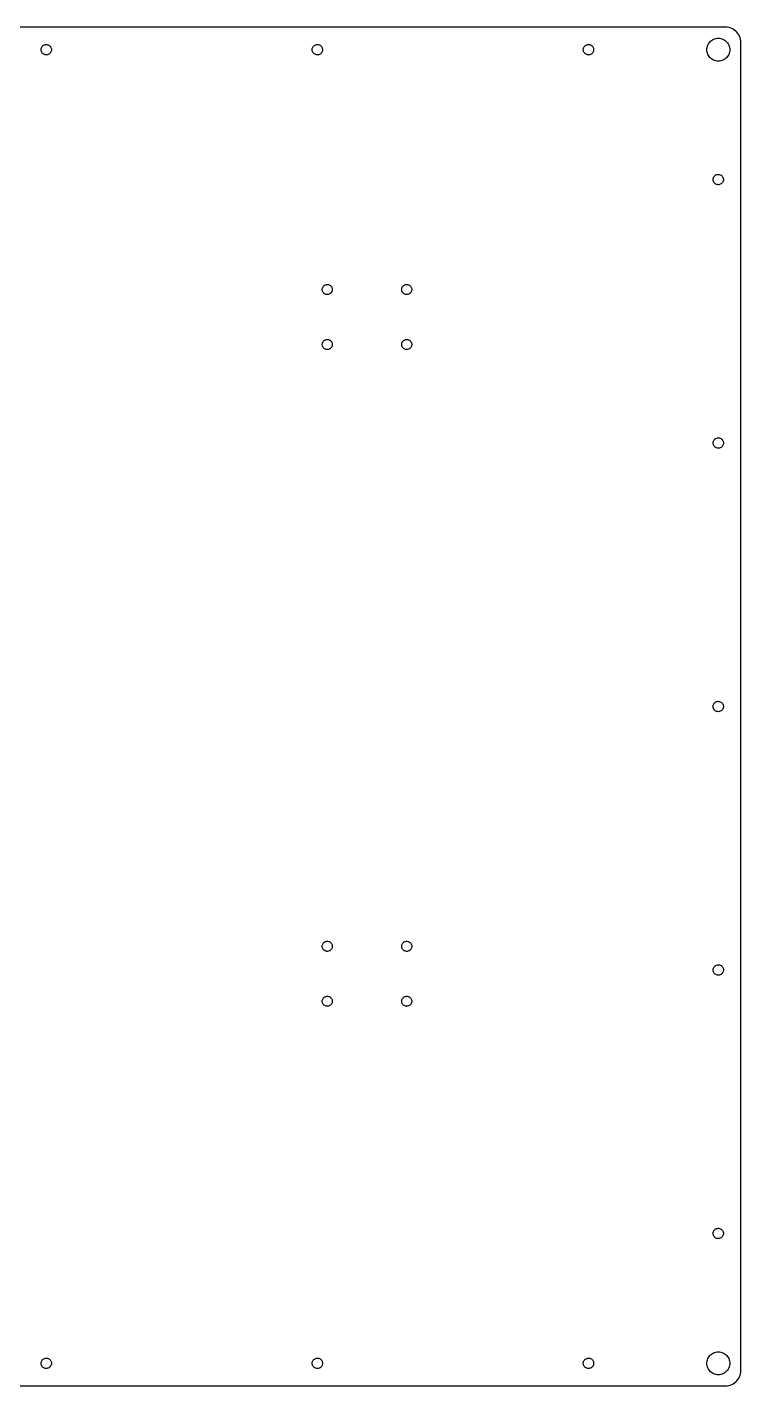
# Model space of a CAD drawing. Header units: metres. Extents: x -227 to 227, y -222 to 222.
# Drawn here: x -6.2 to 227.4, y -222.4 to 222.4 of the extents above; entities that cross this region are included whole.
import ezdxf

# ---------------------------------------------------------------- set-up
doc = ezdxf.new("R2010")
doc.units = ezdxf.units.M

msp = doc.modelspace()

# ---------------------------------------------------------------- linework, layer by layer
for p, q in [((222.375, 222.375), (-222.375, 222.375)), ((222.898, 222.348), (222.375, 222.375)), ((217.491, 217.787), (217.796, 218.034)), ((217.796, 218.034), (218.125, 218.248)), ((218.125, 218.248), (218.475, 218.426)), ((218.475, 218.426), (218.841, 218.566)), ((218.841, 218.566), (219.22, 218.668)), ((219.22, 218.668), (219.608, 218.729)), ((219.608, 218.729), (220, 218.75)), ((220, 218.75), (220.392, 218.729)), ((220.392, 218.729), (220.78, 218.668)), ((220.78, 218.668), (221.159, 218.566)), ((221.159, 218.566), (221.525, 218.426)), ((221.525, 218.426), (221.875, 218.248)), ((221.875, 218.248), (222.204, 218.034)), ((222.204, 218.034), (222.509, 217.787)), ((223.415, 222.266), (222.898, 222.348)), ((223.92, 222.13), (223.415, 222.266)), ((224.409, 221.943), (223.92, 222.13)), ((224.875, 221.705), (224.409, 221.943)), ((225.314, 221.42), (224.875, 221.705)), ((225.721, 221.091), (225.314, 221.42)), ((226.091, 220.721), (225.721, 221.091)), ((226.42, 220.314), (226.091, 220.721)), ((226.705, 219.875), (226.42, 220.314)), ((226.943, 219.409), (226.705, 219.875)), ((227.13, 218.92), (226.943, 219.409)), ((227.266, 218.415), (227.13, 218.92)), ((227.348, 217.898), (227.266, 218.415)), ((-1.69545, 215.124), (-1.65932, 215.37)), ((-1.69545, 214.876), (-1.69545, 215.124)), ((-1.65932, 214.63), (-1.69545, 214.876)), ((-1.65932, 215.37), (-1.58781, 215.607)), ((-1.58781, 214.393), (-1.65932, 214.63)), ((-1.58781, 215.607), (-1.48248, 215.832)), ((-1.48248, 214.168), (-1.58781, 214.393)), ((-1.48248, 215.832), (-1.34554, 216.039)), ((-1.34554, 213.961), (-1.48248, 214.168)), ((-1.34554, 216.039), (-1.17992, 216.224)), ((-1.17992, 213.776), (-1.34554, 213.961)), ((-1.17992, 216.224), (-0.98915, 216.383)), ((-0.98915, 213.617), (-1.17992, 213.776)), ((-0.98915, 216.383), (-0.7773, 216.512)), ((-0.7773, 213.488), (-0.98915, 213.617)), ((-0.7773, 216.512), (-0.54889, 216.609)), ((-0.54889, 213.391), (-0.7773, 213.488)), ((-0.54889, 216.609), (-0.30878, 216.672)), ((-0.30878, 216.672), (-0.06207, 216.699)), ((-0.06207, 216.699), (0.18593, 216.69)), ((0.18593, 216.69), (0.42998, 216.645)), ((0.42998, 216.645), (0.66487, 216.565)), ((0.66487, 216.565), (0.88559, 216.451)), ((0.88559, 213.549), (0.66487, 213.435)), ((0.88559, 216.451), (1.08743, 216.307)), ((1.08743, 213.693), (0.88559, 213.549)), ((1.08743, 216.307), (1.2661, 216.134)), ((1.2661, 213.866), (1.08743, 213.693)), ((1.2661, 216.134), (1.41779, 215.938)), ((1.41779, 214.062), (1.2661, 213.866)), ((1.41779, 215.938), (1.53926, 215.722)), ((1.53926, 214.278), (1.41779, 214.062)), ((1.53926, 215.722), (1.62791, 215.49)), ((1.62791, 214.51), (1.53926, 214.278)), ((1.62791, 215.49), (1.68187, 215.248)), ((1.68187, 214.752), (1.62791, 214.51)), ((1.68187, 215.248), (1.7, 215)), ((1.7, 215), (1.68187, 214.752)), ((87.0545, 215.124), (87.0907, 215.37)), ((87.0545, 214.876), (87.0545, 215.124)), ((87.0907, 214.63), (87.0545, 214.876)), ((87.0907, 215.37), (87.1622, 215.607)), ((87.1622, 214.393), (87.0907, 214.63)), ((87.1622, 215.607), (87.2675, 215.832)), ((87.2675, 214.168), (87.1622, 214.393)), ((87.2675, 215.832), (87.4044, 216.039)), ((87.4044, 213.961), (87.2675, 214.168)), ((87.4044, 216.039), (87.5701, 216.224)), ((87.5701, 213.776), (87.4044, 213.961)), ((87.5701, 216.224), (87.7608, 216.383)), ((87.7608, 213.617), (87.5701, 213.776)), ((87.7608, 216.383), (87.9727, 216.512)), ((87.9727, 213.488), (87.7608, 213.617)), ((87.9727, 216.512), (88.2011, 216.609)), ((88.2011, 213.391), (87.9727, 213.488)), ((88.2011, 216.609), (88.4412, 216.672)), ((88.4412, 216.672), (88.6879, 216.699)), ((88.6879, 216.699), (88.9359, 216.69)), ((88.9359, 216.69), (89.18, 216.645)), ((89.18, 216.645), (89.4149, 216.565)), ((89.4149, 216.565), (89.6356, 216.451)), ((89.6356, 213.549), (89.4149, 213.435)), ((89.6356, 216.451), (89.8374, 216.307)), ((89.8374, 213.693), (89.6356, 213.549)), ((89.8374, 216.307), (90.0161, 216.134)), ((90.0161, 213.866), (89.8374, 213.693)), ((90.0161, 216.134), (90.1678, 215.938)), ((90.1678, 214.062), (90.0161, 213.866)), ((90.1678, 215.938), (90.2893, 215.722)), ((90.2893, 214.278), (90.1678, 214.062)), ((90.2893, 215.722), (90.3779, 215.49)), ((90.3779, 214.51), (90.2893, 214.278)), ((90.3779, 215.49), (90.4319, 215.248)), ((90.4319, 214.752), (90.3779, 214.51)), ((90.4319, 215.248), (90.45, 215)), ((90.45, 215), (90.4319, 214.752)), ((175.805, 215.124), (175.841, 215.37)), ((175.805, 214.876), (175.805, 215.124)), ((175.841, 214.63), (175.805, 214.876)), ((175.841, 215.37), (175.912, 215.607)), ((175.912, 214.393), (175.841, 214.63)), ((175.912, 215.607), (176.018, 215.832)), ((176.018, 214.168), (175.912, 214.393)), ((176.018, 215.832), (176.154, 216.039)), ((176.154, 213.961), (176.018, 214.168)), ((176.154, 216.039), (176.32, 216.224)), ((176.32, 213.776), (176.154, 213.961)), ((176.32, 216.224), (176.511, 216.383)), ((176.511, 213.617), (176.32, 213.776)), ((176.511, 216.383), (176.723, 216.512)), ((176.723, 213.488), (176.511, 213.617)), ((176.723, 216.512), (176.951, 216.609)), ((176.951, 213.391), (176.723, 213.488)), ((176.951, 216.609), (177.191, 216.672)), ((177.191, 216.672), (177.438, 216.699)), ((177.438, 216.699), (177.686, 216.69)), ((177.686, 216.69), (177.93, 216.645)), ((177.93, 216.645), (178.165, 216.565)), ((178.165, 216.565), (178.386, 216.451)), ((178.386, 213.549), (178.165, 213.435)), ((178.386, 216.451), (178.587, 216.307)), ((178.587, 213.693), (178.386, 213.549)), ((178.587, 216.307), (178.766, 216.134)), ((178.766, 213.866), (178.587, 213.693)), ((178.766, 216.134), (178.918, 215.938)), ((178.918, 214.062), (178.766, 213.866)), ((178.918, 215.938), (179.039, 215.722)), ((179.039, 214.278), (178.918, 214.062)), ((179.039, 215.722), (179.128, 215.49)), ((179.128, 214.51), (179.039, 214.278)), ((179.128, 215.49), (179.182, 215.248)), ((179.182, 214.752), (179.128, 214.51)), ((179.182, 215.248), (179.2, 215)), ((179.2, 215), (179.182, 214.752)), ((216.25, 215), (216.271, 215.392)), ((216.271, 214.608), (216.25, 215)), ((216.271, 215.392), (216.332, 215.78)), ((216.332, 214.22), (216.271, 214.608)), ((216.332, 215.78), (216.434, 216.159)), ((216.434, 213.841), (216.332, 214.22)), ((216.434, 216.159), (216.574, 216.525)), ((216.574, 213.475), (216.434, 213.841)), ((216.574, 216.525), (216.752, 216.875)), ((216.752, 216.875), (216.966, 217.204)), ((216.966, 217.204), (217.213, 217.509)), ((217.213, 217.509), (217.491, 217.787)), ((222.509, 217.787), (222.787, 217.509)), ((222.787, 217.509), (223.034, 217.204)), ((223.034, 217.204), (223.248, 216.875)), ((223.248, 216.875), (223.426, 216.525)), ((223.426, 216.525), (223.566, 216.159)), ((223.566, 213.841), (223.426, 213.475)), ((223.566, 216.159), (223.668, 215.78)), ((223.668, 214.22), (223.566, 213.841)), ((223.668, 215.78), (223.729, 215.392)), ((223.729, 214.608), (223.668, 214.22)), ((223.729, 215.392), (223.75, 215)), ((223.75, 215), (223.729, 214.608)), ((227.375, 217.375), (227.348, 217.898)), ((227.375, -217.375), (227.375, 217.375)), ((-0.30878, 213.328), (-0.54889, 213.391)), ((-0.06207, 213.301), (-0.30878, 213.328)), ((0.18593, 213.31), (-0.06207, 213.301)), ((0.42998, 213.355), (0.18593, 213.31)), ((0.66487, 213.435), (0.42998, 213.355)), ((88.4412, 213.328), (88.2011, 213.391)), ((88.6879, 213.301), (88.4412, 213.328)), ((88.9359, 213.31), (88.6879, 213.301)), ((89.18, 213.355), (88.9359, 213.31)), ((89.4149, 213.435), (89.18, 213.355)), ((177.191, 213.328), (176.951, 213.391)), ((177.438, 213.301), (177.191, 213.328)), ((177.686, 213.31), (177.438, 213.301)), ((177.93, 213.355), (177.686, 213.31)), ((178.165, 213.435), (177.93, 213.355)), ((216.752, 213.125), (216.574, 213.475)), ((216.966, 212.796), (216.752, 213.125)), ((217.213, 212.491), (216.966, 212.796)), ((217.491, 212.213), (217.213, 212.491)), ((217.796, 211.966), (217.491, 212.213)), ((218.125, 211.752), (217.796, 211.966)), ((218.475, 211.574), (218.125, 211.752)), ((218.841, 211.434), (218.475, 211.574)), ((219.22, 211.332), (218.841, 211.434)), ((219.608, 211.271), (219.22, 211.332)), ((220, 211.25), (219.608, 211.271)), ((220.392, 211.271), (220, 211.25)), ((220.78, 211.332), (220.392, 211.271)), ((221.159, 211.434), (220.78, 211.332)), ((221.525, 211.574), (221.159, 211.434)), ((221.875, 211.752), (221.525, 211.574)), ((222.204, 211.966), (221.875, 211.752)), ((222.509, 212.213), (222.204, 211.966)), ((222.787, 212.491), (222.509, 212.213)), ((223.034, 212.796), (222.787, 212.491)), ((223.248, 213.125), (223.034, 212.796)), ((223.426, 213.475), (223.248, 213.125)), ((218.518, 173.332), (218.654, 173.539)), ((218.654, 173.539), (218.82, 173.724)), ((218.82, 173.724), (219.011, 173.883)), ((219.011, 173.883), (219.223, 174.012)), ((219.223, 174.012), (219.451, 174.109)), ((219.451, 174.109), (219.691, 174.172)), ((219.691, 174.172), (219.938, 174.199)), ((219.938, 174.199), (220.186, 174.19)), ((220.186, 174.19), (220.43, 174.145)), ((220.43, 174.145), (220.665, 174.065)), ((220.665, 174.065), (220.886, 173.951)), ((220.886, 173.951), (221.087, 173.807)), ((221.087, 173.807), (221.266, 173.634)), ((221.266, 173.634), (221.418, 173.438)), ((218.305, 172.624), (218.341, 172.87)), ((218.305, 172.376), (218.305, 172.624)), ((218.341, 172.13), (218.305, 172.376)), ((218.341, 172.87), (218.412, 173.107)), ((218.412, 171.893), (218.341, 172.13)), ((218.412, 173.107), (218.518, 173.332)), ((218.518, 171.668), (218.412, 171.893)), ((218.654, 171.461), (218.518, 171.668)), ((218.82, 171.276), (218.654, 171.461)), ((219.011, 171.117), (218.82, 171.276)), ((219.223, 170.988), (219.011, 171.117)), ((219.451, 170.891), (219.223, 170.988)), ((219.691, 170.828), (219.451, 170.891)), ((219.938, 170.801), (219.691, 170.828)), ((220.186, 170.81), (219.938, 170.801)), ((220.43, 170.855), (220.186, 170.81)), ((220.665, 170.935), (220.43, 170.855)), ((220.886, 171.049), (220.665, 170.935)), ((221.087, 171.193), (220.886, 171.049)), ((221.266, 171.366), (221.087, 171.193)), ((221.418, 171.562), (221.266, 171.366)), ((221.418, 173.438), (221.539, 173.222)), ((221.539, 171.778), (221.418, 171.562)), ((221.539, 173.222), (221.628, 172.99)), ((221.628, 172.01), (221.539, 171.778)), ((221.628, 172.99), (221.682, 172.748)), ((221.682, 172.252), (221.628, 172.01)), ((221.682, 172.748), (221.7, 172.5)), ((221.7, 172.5), (221.682, 172.252)), ((90.9712, 137.79), (91.175, 137.929)), ((91.175, 137.929), (91.3972, 138.036)), ((91.3972, 138.036), (91.6328, 138.109)), ((91.6328, 138.109), (91.8767, 138.145)), ((91.8767, 138.145), (92.1233, 138.145)), ((92.1233, 138.145), (92.3672, 138.109)), ((92.3672, 138.109), (92.6028, 138.036)), ((92.6028, 138.036), (92.825, 137.929)), ((92.825, 137.929), (93.0288, 137.79)), ((116.971, 137.79), (117.175, 137.929)), ((117.175, 137.929), (117.397, 138.036)), ((117.397, 138.036), (117.633, 138.109)), ((117.633, 138.109), (117.877, 138.145)), ((117.877, 138.145), (118.123, 138.145)), ((118.123, 138.145), (118.367, 138.109)), ((118.367, 138.109), (118.603, 138.036)), ((118.603, 138.036), (118.825, 137.929)), ((118.825, 137.929), (119.029, 137.79)), ((90.35, 136.5), (90.3684, 136.746)), ((90.3684, 136.254), (90.35, 136.5)), ((90.3684, 136.746), (90.4233, 136.986)), ((90.4233, 136.014), (90.3684, 136.254)), ((90.4233, 136.986), (90.5134, 137.216)), ((90.5134, 135.784), (90.4233, 136.014)), ((90.5134, 137.216), (90.6367, 137.429)), ((90.6367, 135.571), (90.5134, 135.784)), ((90.6367, 137.429), (90.7905, 137.622)), ((90.7905, 135.378), (90.6367, 135.571)), ((90.7905, 137.622), (90.9712, 137.79)), ((90.9712, 135.21), (90.7905, 135.378)), ((91.175, 135.071), (90.9712, 135.21)), ((91.3972, 134.964), (91.175, 135.071)), ((91.6328, 134.891), (91.3972, 134.964)), ((91.8767, 134.855), (91.6328, 134.891)), ((92.1233, 134.855), (91.8767, 134.855)), ((92.3672, 134.891), (92.1233, 134.855)), ((92.6028, 134.964), (92.3672, 134.891)), ((92.825, 135.071), (92.6028, 134.964)), ((93.0288, 135.21), (92.825, 135.071)), ((93.0288, 137.79), (93.2095, 137.622)), ((93.2095, 135.378), (93.0288, 135.21)), ((93.2095, 137.622), (93.3633, 137.429)), ((93.3633, 135.571), (93.2095, 135.378)), ((93.3633, 137.429), (93.4866, 137.216)), ((93.4866, 135.784), (93.3633, 135.571)), ((93.4866, 137.216), (93.5767, 136.986)), ((93.5767, 136.014), (93.4866, 135.784)), ((93.5767, 136.986), (93.6316, 136.746)), ((93.6316, 136.254), (93.5767, 136.014)), ((93.6316, 136.746), (93.65, 136.5)), ((93.65, 136.5), (93.6316, 136.254)), ((116.35, 136.5), (116.368, 136.746)), ((116.368, 136.254), (116.35, 136.5)), ((116.368, 136.746), (116.423, 136.986)), ((116.423, 136.014), (116.368, 136.254)), ((116.423, 136.986), (116.513, 137.216)), ((116.513, 135.784), (116.423, 136.014)), ((116.513, 137.216), (116.637, 137.429)), ((116.637, 135.571), (116.513, 135.784)), ((116.637, 137.429), (116.79, 137.622)), ((116.79, 135.378), (116.637, 135.571)), ((116.79, 137.622), (116.971, 137.79)), ((116.971, 135.21), (116.79, 135.378)), ((117.175, 135.071), (116.971, 135.21)), ((117.397, 134.964), (117.175, 135.071)), ((117.633, 134.891), (117.397, 134.964)), ((117.877, 134.855), (117.633, 134.891)), ((118.123, 134.855), (117.877, 134.855)), ((118.367, 134.891), (118.123, 134.855)), ((118.603, 134.964), (118.367, 134.891)), ((118.825, 135.071), (118.603, 134.964)), ((119.029, 135.21), (118.825, 135.071)), ((119.029, 137.79), (119.21, 137.622)), ((119.21, 135.378), (119.029, 135.21)), ((119.21, 137.622), (119.363, 137.429)), ((119.363, 135.571), (119.21, 135.378)), ((119.363, 137.429), (119.487, 137.216)), ((119.487, 135.784), (119.363, 135.571)), ((119.487, 137.216), (119.577, 136.986)), ((119.577, 136.014), (119.487, 135.784)), ((119.577, 136.986), (119.632, 136.746)), ((119.632, 136.254), (119.577, 136.014)), ((119.632, 136.746), (119.65, 136.5)), ((119.65, 136.5), (119.632, 136.254)), ((91.3972, 120.036), (91.6328, 120.109)), ((91.6328, 120.109), (91.8767, 120.145)), ((91.8767, 120.145), (92.1233, 120.145)), ((92.1233, 120.145), (92.3672, 120.109)), ((92.3672, 120.109), (92.6028, 120.036)), ((117.397, 120.036), (117.633, 120.109)), ((117.633, 120.109), (117.877, 120.145)), ((117.877, 120.145), (118.123, 120.145)), ((118.123, 120.145), (118.367, 120.109)), ((118.367, 120.109), (118.603, 120.036)), ((90.35, 118.5), (90.3684, 118.746)), ((90.3684, 118.254), (90.35, 118.5)), ((90.3684, 118.746), (90.4233, 118.986)), ((90.4233, 118.014), (90.3684, 118.254)), ((90.4233, 118.986), (90.5134, 119.216)), ((90.5134, 117.784), (90.4233, 118.014)), ((90.5134, 119.216), (90.6367, 119.429)), ((90.6367, 117.571), (90.5134, 117.784)), ((90.6367, 119.429), (90.7905, 119.622)), ((90.7905, 117.378), (90.6367, 117.571)), ((90.7905, 119.622), (90.9712, 119.79)), ((90.9712, 117.21), (90.7905, 117.378)), ((90.9712, 119.79), (91.175, 119.929)), ((91.175, 117.071), (90.9712, 117.21)), ((91.175, 119.929), (91.3972, 120.036)), ((91.3972, 116.964), (91.175, 117.071)), ((91.6328, 116.891), (91.3972, 116.964)), ((91.8767, 116.855), (91.6328, 116.891)), ((92.1233, 116.855), (91.8767, 116.855)), ((92.3672, 116.891), (92.1233, 116.855)), ((92.6028, 116.964), (92.3672, 116.891)), ((92.6028, 120.036), (92.825, 119.929)), ((92.825, 117.071), (92.6028, 116.964)), ((92.825, 119.929), (93.0288, 119.79)), ((93.0288, 117.21), (92.825, 117.071)), ((93.0288, 119.79), (93.2095, 119.622)), ((93.2095, 117.378), (93.0288, 117.21)), ((93.2095, 119.622), (93.3633, 119.429)), ((93.3633, 117.571), (93.2095, 117.378)), ((93.3633, 119.429), (93.4866, 119.216)), ((93.4866, 117.784), (93.3633, 117.571)), ((93.4866, 119.216), (93.5767, 118.986)), ((93.5767, 118.014), (93.4866, 117.784)), ((93.5767, 118.986), (93.6316, 118.746)), ((93.6316, 118.254), (93.5767, 118.014)), ((93.6316, 118.746), (93.65, 118.5)), ((93.65, 118.5), (93.6316, 118.254)), ((116.35, 118.5), (116.368, 118.746)), ((116.368, 118.254), (116.35, 118.5)), ((116.368, 118.746), (116.423, 118.986)), ((116.423, 118.014), (116.368, 118.254)), ((116.423, 118.986), (116.513, 119.216)), ((116.513, 117.784), (116.423, 118.014)), ((116.513, 119.216), (116.637, 119.429)), ((116.637, 117.571), (116.513, 117.784)), ((116.637, 119.429), (116.79, 119.622)), ((116.79, 117.378), (116.637, 117.571)), ((116.79, 119.622), (116.971, 119.79)), ((116.971, 117.21), (116.79, 117.378)), ((116.971, 119.79), (117.175, 119.929)), ((117.175, 117.071), (116.971, 117.21)), ((117.175, 119.929), (117.397, 120.036)), ((117.397, 116.964), (117.175, 117.071)), ((117.633, 116.891), (117.397, 116.964)), ((117.877, 116.855), (117.633, 116.891)), ((118.123, 116.855), (117.877, 116.855)), ((118.367, 116.891), (118.123, 116.855)), ((118.603, 116.964), (118.367, 116.891)), ((118.603, 120.036), (118.825, 119.929)), ((118.825, 117.071), (118.603, 116.964)), ((118.825, 119.929), (119.029, 119.79)), ((119.029, 117.21), (118.825, 117.071)), ((119.029, 119.79), (119.21, 119.622)), ((119.21, 117.378), (119.029, 117.21)), ((119.21, 119.622), (119.363, 119.429)), ((119.363, 117.571), (119.21, 117.378)), ((119.363, 119.429), (119.487, 119.216)), ((119.487, 117.784), (119.363, 117.571)), ((119.487, 119.216), (119.577, 118.986)), ((119.577, 118.014), (119.487, 117.784)), ((119.577, 118.986), (119.632, 118.746)), ((119.632, 118.254), (119.577, 118.014)), ((119.632, 118.746), (119.65, 118.5)), ((119.65, 118.5), (119.632, 118.254)), ((218.305, 86.3741), (218.341, 86.6196)), ((218.305, 86.1259), (218.305, 86.3741)), ((218.341, 85.8804), (218.305, 86.1259)), ((218.341, 86.6196), (218.412, 86.8573)), ((218.412, 85.6427), (218.341, 85.8804)), ((218.412, 86.8573), (218.518, 87.082)), ((218.518, 85.418), (218.412, 85.6427)), ((218.518, 87.082), (218.654, 87.289)), ((218.654, 85.211), (218.518, 85.418)), ((218.654, 87.289), (218.82, 87.4738)), ((218.82, 85.0262), (218.654, 85.211)), ((218.82, 87.4738), (219.011, 87.6326)), ((219.011, 84.8674), (218.82, 85.0262)), ((219.011, 87.6326), (219.223, 87.7619)), ((219.223, 84.7381), (219.011, 84.8674)), ((219.223, 87.7619), (219.451, 87.8589)), ((219.451, 84.6411), (219.223, 84.7381)), ((219.451, 87.8589), (219.691, 87.9217)), ((219.691, 84.5783), (219.451, 84.6411)), ((219.691, 87.9217), (219.938, 87.9489)), ((219.938, 84.5511), (219.691, 84.5783)), ((219.938, 87.9489), (220.186, 87.9398)), ((220.186, 84.5602), (219.938, 84.5511)), ((220.186, 87.9398), (220.43, 87.8947)), ((220.43, 84.6053), (220.186, 84.5602)), ((220.43, 87.8947), (220.665, 87.8146)), ((220.665, 84.6854), (220.43, 84.6053)), ((220.665, 87.8146), (220.886, 87.7011)), ((220.886, 84.7989), (220.665, 84.6854)), ((220.886, 87.7011), (221.087, 87.5567)), ((221.087, 84.9433), (220.886, 84.7989)), ((221.087, 87.5567), (221.266, 87.3844)), ((221.266, 85.1156), (221.087, 84.9433)), ((221.266, 87.3844), (221.418, 87.188)), ((221.418, 85.312), (221.266, 85.1156)), ((221.418, 87.188), (221.539, 86.9716)), ((221.539, 85.5284), (221.418, 85.312)), ((221.539, 86.9716), (221.628, 86.7398)), ((221.628, 85.7602), (221.539, 85.5284)), ((221.628, 86.7398), (221.682, 86.4975)), ((221.682, 86.0025), (221.628, 85.7602)), ((221.682, 86.4975), (221.7, 86.25)), ((221.7, 86.25), (221.682, 86.0025)), ((218.305, 0.12408), (218.341, 0.36963)), ((218.305, -0.12408), (218.305, 0.12408)), ((218.341, 0.36963), (218.412, 0.60728)), ((218.412, 0.60728), (218.518, 0.832)), ((218.518, 0.832), (218.654, 1.03899)), ((218.654, 1.03899), (218.82, 1.22383)), ((218.82, 1.22383), (219.011, 1.38258)), ((219.011, 1.38258), (219.223, 1.51187)), ((219.223, 1.51187), (219.451, 1.60893)), ((219.451, 1.60893), (219.691, 1.67171)), ((219.691, 1.67171), (219.938, 1.69885)), ((219.938, 1.69885), (220.186, 1.68979)), ((220.186, 1.68979), (220.43, 1.64471)), ((220.43, 1.64471), (220.665, 1.56458)), ((220.665, 1.56458), (220.886, 1.4511)), ((220.886, 1.4511), (221.087, 1.30669)), ((221.087, 1.30669), (221.266, 1.13443)), ((221.266, 1.13443), (221.418, 0.938)), ((221.418, 0.938), (221.539, 0.72157)), ((221.539, 0.72157), (221.628, 0.48976)), ((221.628, 0.48976), (221.682, 0.24751)), ((221.682, 0.24751), (221.7, 0)), ((221.7, 0), (221.682, -0.24751)), ((218.341, -0.36963), (218.305, -0.12408)), ((218.412, -0.60728), (218.341, -0.36963)), ((218.518, -0.832), (218.412, -0.60728)), ((218.654, -1.03899), (218.518, -0.832)), ((218.82, -1.22383), (218.654, -1.03899)), ((219.011, -1.38258), (218.82, -1.22383)), ((219.223, -1.51187), (219.011, -1.38258)), ((219.451, -1.60893), (219.223, -1.51187)), ((219.691, -1.67171), (219.451, -1.60893)), ((219.938, -1.69885), (219.691, -1.67171)), ((220.186, -1.68979), (219.938, -1.69885)), ((220.43, -1.64471), (220.186, -1.68979)), ((220.665, -1.56458), (220.43, -1.64471)), ((220.886, -1.4511), (220.665, -1.56458)), ((221.087, -1.30669), (220.886, -1.4511)), ((221.266, -1.13443), (221.087, -1.30669)), ((221.418, -0.938), (221.266, -1.13443)), ((221.539, -0.72157), (221.418, -0.938)), ((221.628, -0.48976), (221.539, -0.72157)), ((221.682, -0.24751), (221.628, -0.48976)), ((90.35, -78.5), (90.3684, -78.2541)), ((90.3684, -78.7459), (90.35, -78.5)), ((90.3684, -78.2541), (90.4233, -78.0137)), ((90.4233, -78.9863), (90.3684, -78.7459)), ((90.4233, -78.0137), (90.5134, -77.7841)), ((90.5134, -79.2159), (90.4233, -78.9863)), ((90.5134, -77.7841), (90.6367, -77.5705)), ((90.6367, -79.4295), (90.5134, -79.2159)), ((90.6367, -77.5705), (90.7905, -77.3777)), ((90.7905, -79.6223), (90.6367, -79.4295)), ((90.7905, -77.3777), (90.9712, -77.21)), ((90.9712, -79.79), (90.7905, -79.6223)), ((90.9712, -77.21), (91.175, -77.0711)), ((91.175, -79.9289), (90.9712, -79.79)), ((91.175, -77.0711), (91.3972, -76.9641)), ((91.3972, -80.0359), (91.175, -79.9289)), ((91.3972, -76.9641), (91.6328, -76.8914)), ((91.6328, -80.1086), (91.3972, -80.0359)), ((91.6328, -76.8914), (91.8767, -76.8546)), ((91.8767, -76.8546), (92.1233, -76.8546)), ((92.1233, -76.8546), (92.3672, -76.8914)), ((92.3672, -76.8914), (92.6028, -76.9641)), ((92.6028, -80.0359), (92.3672, -80.1086)), ((92.6028, -76.9641), (92.825, -77.0711)), ((92.825, -79.9289), (92.6028, -80.0359)), ((92.825, -77.0711), (93.0288, -77.21)), ((93.0288, -79.79), (92.825, -79.9289)), ((93.0288, -77.21), (93.2095, -77.3777)), ((93.2095, -79.6223), (93.0288, -79.79)), ((93.2095, -77.3777), (93.3633, -77.5705)), ((93.3633, -79.4295), (93.2095, -79.6223)), ((93.3633, -77.5705), (93.4866, -77.7841)), ((93.4866, -79.2159), (93.3633, -79.4295)), ((93.4866, -77.7841), (93.5767, -78.0137)), ((93.5767, -78.9863), (93.4866, -79.2159)), ((93.5767, -78.0137), (93.6316, -78.2541)), ((93.6316, -78.7459), (93.5767, -78.9863)), ((93.6316, -78.2541), (93.65, -78.5)), ((93.65, -78.5), (93.6316, -78.7459)), ((116.35, -78.5), (116.368, -78.2541)), ((116.368, -78.7459), (116.35, -78.5)), ((116.368, -78.2541), (116.423, -78.0137)), ((116.423, -78.9863), (116.368, -78.7459)), ((116.423, -78.0137), (116.513, -77.7841)), ((116.513, -79.2159), (116.423, -78.9863)), ((116.513, -77.7841), (116.637, -77.5705)), ((116.637, -79.4295), (116.513, -79.2159)), ((116.637, -77.5705), (116.79, -77.3777)), ((116.79, -79.6223), (116.637, -79.4295)), ((116.79, -77.3777), (116.971, -77.21)), ((116.971, -79.79), (116.79, -79.6223)), ((116.971, -77.21), (117.175, -77.0711)), ((117.175, -79.9289), (116.971, -79.79)), ((117.175, -77.0711), (117.397, -76.9641)), ((117.397, -80.0359), (117.175, -79.9289)), ((117.397, -76.9641), (117.633, -76.8914)), ((117.633, -80.1086), (117.397, -80.0359)), ((117.633, -76.8914), (117.877, -76.8546)), ((117.877, -76.8546), (118.123, -76.8546)), ((118.123, -76.8546), (118.367, -76.8914)), ((118.367, -76.8914), (118.603, -76.9641)), ((118.603, -80.0359), (118.367, -80.1086)), ((118.603, -76.9641), (118.825, -77.0711)), ((118.825, -79.9289), (118.603, -80.0359)), ((118.825, -77.0711), (119.029, -77.21)), ((119.029, -79.79), (118.825, -79.9289)), ((119.029, -77.21), (119.21, -77.3777)), ((119.21, -79.6223), (119.029, -79.79)), ((119.21, -77.3777), (119.363, -77.5705)), ((119.363, -79.4295), (119.21, -79.6223)), ((119.363, -77.5705), (119.487, -77.7841)), ((119.487, -79.2159), (119.363, -79.4295)), ((119.487, -77.7841), (119.577, -78.0137)), ((119.577, -78.9863), (119.487, -79.2159)), ((119.577, -78.0137), (119.632, -78.2541)), ((119.632, -78.7459), (119.577, -78.9863)), ((119.632, -78.2541), (119.65, -78.5)), ((119.65, -78.5), (119.632, -78.7459)), ((91.8767, -80.1454), (91.6328, -80.1086)), ((92.1233, -80.1454), (91.8767, -80.1454)), ((92.3672, -80.1086), (92.1233, -80.1454)), ((117.877, -80.1454), (117.633, -80.1086)), ((118.123, -80.1454), (117.877, -80.1454)), ((118.367, -80.1086), (118.123, -80.1454)), ((218.305, -86.1259), (218.341, -85.8804)), ((218.305, -86.3741), (218.305, -86.1259)), ((218.341, -86.6196), (218.305, -86.3741)), ((218.341, -85.8804), (218.412, -85.6427)), ((218.412, -86.8573), (218.341, -86.6196)), ((218.412, -85.6427), (218.518, -85.418)), ((218.518, -87.082), (218.412, -86.8573)), ((218.518, -85.418), (218.654, -85.211)), ((218.654, -87.289), (218.518, -87.082)), ((218.654, -85.211), (218.82, -85.0262)), ((218.82, -87.4738), (218.654, -87.289)), ((218.82, -85.0262), (219.011, -84.8674)), ((219.011, -87.6326), (218.82, -87.4738)), ((219.011, -84.8674), (219.223, -84.7381)), ((219.223, -87.7619), (219.011, -87.6326)), ((219.223, -84.7381), (219.451, -84.6411)), ((219.451, -87.8589), (219.223, -87.7619)), ((219.451, -84.6411), (219.691, -84.5783)), ((219.691, -87.9217), (219.451, -87.8589)), ((219.691, -84.5783), (219.938, -84.5511)), ((219.938, -87.9489), (219.691, -87.9217)), ((219.938, -84.5511), (220.186, -84.5602)), ((220.186, -87.9398), (219.938, -87.9489)), ((220.186, -84.5602), (220.43, -84.6053)), ((220.43, -87.8947), (220.186, -87.9398)), ((220.43, -84.6053), (220.665, -84.6854)), ((220.665, -87.8146), (220.43, -87.8947)), ((220.665, -84.6854), (220.886, -84.7989)), ((220.886, -87.7011), (220.665, -87.8146)), ((220.886, -84.7989), (221.087, -84.9433)), ((221.087, -87.5567), (220.886, -87.7011)), ((221.087, -84.9433), (221.266, -85.1156)), ((221.266, -87.3844), (221.087, -87.5567)), ((221.266, -85.1156), (221.418, -85.312)), ((221.418, -87.188), (221.266, -87.3844)), ((221.418, -85.312), (221.539, -85.5284)), ((221.539, -86.9716), (221.418, -87.188)), ((221.539, -85.5284), (221.628, -85.7602)), ((221.628, -86.7398), (221.539, -86.9716)), ((221.628, -85.7602), (221.682, -86.0025)), ((221.682, -86.4975), (221.628, -86.7398)), ((221.682, -86.0025), (221.7, -86.25)), ((221.7, -86.25), (221.682, -86.4975)), ((90.35, -96.5), (90.3684, -96.2541)), ((90.3684, -96.7459), (90.35, -96.5)), ((90.3684, -96.2541), (90.4233, -96.0137)), ((90.4233, -96.9863), (90.3684, -96.7459)), ((90.4233, -96.0137), (90.5134, -95.7841)), ((90.5134, -97.2159), (90.4233, -96.9863)), ((90.5134, -95.7841), (90.6367, -95.5705)), ((90.6367, -97.4295), (90.5134, -97.2159)), ((90.6367, -95.5705), (90.7905, -95.3777)), ((90.7905, -97.6223), (90.6367, -97.4295)), ((90.7905, -95.3777), (90.9712, -95.21)), ((90.9712, -97.79), (90.7905, -97.6223)), ((90.9712, -95.21), (91.175, -95.0711)), ((91.175, -97.9289), (90.9712, -97.79)), ((91.175, -95.0711), (91.3972, -94.9641)), ((91.3972, -94.9641), (91.6328, -94.8914)), ((91.6328, -94.8914), (91.8767, -94.8546)), ((91.8767, -94.8546), (92.1233, -94.8546)), ((92.1233, -94.8546), (92.3672, -94.8914)), ((92.3672, -94.8914), (92.6028, -94.9641)), ((92.6028, -94.9641), (92.825, -95.0711)), ((92.825, -95.0711), (93.0288, -95.21)), ((93.0288, -97.79), (92.825, -97.9289)), ((93.0288, -95.21), (93.2095, -95.3777)), ((93.2095, -97.6223), (93.0288, -97.79)), ((93.2095, -95.3777), (93.3633, -95.5705)), ((93.3633, -97.4295), (93.2095, -97.6223)), ((93.3633, -95.5705), (93.4866, -95.7841)), ((93.4866, -97.2159), (93.3633, -97.4295)), ((93.4866, -95.7841), (93.5767, -96.0137)), ((93.5767, -96.9863), (93.4866, -97.2159)), ((93.5767, -96.0137), (93.6316, -96.2541)), ((93.6316, -96.7459), (93.5767, -96.9863)), ((93.6316, -96.2541), (93.65, -96.5)), ((93.65, -96.5), (93.6316, -96.7459)), ((116.35, -96.5), (116.368, -96.2541)), ((116.368, -96.7459), (116.35, -96.5)), ((116.368, -96.2541), (116.423, -96.0137)), ((116.423, -96.9863), (116.368, -96.7459)), ((116.423, -96.0137), (116.513, -95.7841)), ((116.513, -97.2159), (116.423, -96.9863)), ((116.513, -95.7841), (116.637, -95.5705)), ((116.637, -97.4295), (116.513, -97.2159)), ((116.637, -95.5705), (116.79, -95.3777)), ((116.79, -97.6223), (116.637, -97.4295)), ((116.79, -95.3777), (116.971, -95.21)), ((116.971, -97.79), (116.79, -97.6223)), ((116.971, -95.21), (117.175, -95.0711)), ((117.175, -97.9289), (116.971, -97.79)), ((117.175, -95.0711), (117.397, -94.9641)), ((117.397, -94.9641), (117.633, -94.8914)), ((117.633, -94.8914), (117.877, -94.8546)), ((117.877, -94.8546), (118.123, -94.8546)), ((118.123, -94.8546), (118.367, -94.8914)), ((118.367, -94.8914), (118.603, -94.9641)), ((118.603, -94.9641), (118.825, -95.0711)), ((118.825, -95.0711), (119.029, -95.21)), ((119.029, -97.79), (118.825, -97.9289)), ((119.029, -95.21), (119.21, -95.3777)), ((119.21, -97.6223), (119.029, -97.79)), ((119.21, -95.3777), (119.363, -95.5705)), ((119.363, -97.4295), (119.21, -97.6223)), ((119.363, -95.5705), (119.487, -95.7841)), ((119.487, -97.2159), (119.363, -97.4295)), ((119.487, -95.7841), (119.577, -96.0137)), ((119.577, -96.9863), (119.487, -97.2159)), ((119.577, -96.0137), (119.632, -96.2541)), ((119.632, -96.7459), (119.577, -96.9863)), ((119.632, -96.2541), (119.65, -96.5)), ((119.65, -96.5), (119.632, -96.7459)), ((91.3972, -98.0359), (91.175, -97.9289)), ((91.6328, -98.1086), (91.3972, -98.0359)), ((91.8767, -98.1454), (91.6328, -98.1086)), ((92.1233, -98.1454), (91.8767, -98.1454)), ((92.3672, -98.1086), (92.1233, -98.1454)), ((92.6028, -98.0359), (92.3672, -98.1086)), ((92.825, -97.9289), (92.6028, -98.0359)), ((117.397, -98.0359), (117.175, -97.9289)), ((117.633, -98.1086), (117.397, -98.0359)), ((117.877, -98.1454), (117.633, -98.1086)), ((118.123, -98.1454), (117.877, -98.1454)), ((118.367, -98.1086), (118.123, -98.1454)), ((118.603, -98.0359), (118.367, -98.1086)), ((118.825, -97.9289), (118.603, -98.0359)), ((218.305, -172.376), (218.341, -172.13)), ((218.305, -172.624), (218.305, -172.376)), ((218.341, -172.87), (218.305, -172.624)), ((218.341, -172.13), (218.412, -171.893)), ((218.412, -173.107), (218.341, -172.87)), ((218.412, -171.893), (218.518, -171.668)), ((218.518, -173.332), (218.412, -173.107)), ((218.518, -171.668), (218.654, -171.461)), ((218.654, -173.539), (218.518, -173.332)), ((218.654, -171.461), (218.82, -171.276)), ((218.82, -171.276), (219.011, -171.117)), ((219.011, -171.117), (219.223, -170.988)), ((219.223, -170.988), (219.451, -170.891)), ((219.451, -170.891), (219.691, -170.828)), ((219.691, -170.828), (219.938, -170.801)), ((219.938, -170.801), (220.186, -170.81)), ((220.186, -170.81), (220.43, -170.855)), ((220.43, -170.855), (220.665, -170.935)), ((220.665, -170.935), (220.886, -171.049)), ((220.886, -171.049), (221.087, -171.193)), ((221.087, -171.193), (221.266, -171.366)), ((221.266, -171.366), (221.418, -171.562)), ((221.418, -173.438), (221.266, -173.634)), ((221.418, -171.562), (221.539, -171.778)), ((221.539, -173.222), (221.418, -173.438)), ((221.539, -171.778), (221.628, -172.01)), ((221.628, -172.99), (221.539, -173.222)), ((221.628, -172.01), (221.682, -172.252)), ((221.682, -172.748), (221.628, -172.99)), ((221.682, -172.252), (221.7, -172.5)), ((221.7, -172.5), (221.682, -172.748)), ((218.82, -173.724), (218.654, -173.539)), ((219.011, -173.883), (218.82, -173.724)), ((219.223, -174.012), (219.011, -173.883)), ((219.451, -174.109), (219.223, -174.012)), ((219.691, -174.172), (219.451, -174.109)), ((219.938, -174.199), (219.691, -174.172)), ((220.186, -174.19), (219.938, -174.199)), ((220.43, -174.145), (220.186, -174.19)), ((220.665, -174.065), (220.43, -174.145)), ((220.886, -173.951), (220.665, -174.065)), ((221.087, -173.807), (220.886, -173.951)), ((221.266, -173.634), (221.087, -173.807)), ((-0.7773, -213.488), (-0.54889, -213.391)), ((-0.54889, -213.391), (-0.30878, -213.328)), ((-0.30878, -213.328), (-0.06207, -213.301)), ((-0.06207, -213.301), (0.18593, -213.31)), ((0.18593, -213.31), (0.42998, -213.355)), ((0.42998, -213.355), (0.66487, -213.435)), ((0.66487, -213.435), (0.88559, -213.549)), ((87.9727, -213.488), (88.2011, -213.391)), ((88.2011, -213.391), (88.4412, -213.328)), ((88.4412, -213.328), (88.6879, -213.301)), ((88.6879, -213.301), (88.9359, -213.31)), ((88.9359, -213.31), (89.18, -213.355)), ((89.18, -213.355), (89.4149, -213.435)), ((89.4149, -213.435), (89.6356, -213.549)), ((176.723, -213.488), (176.951, -213.391)), ((176.951, -213.391), (177.191, -213.328)), ((177.191, -213.328), (177.438, -213.301)), ((177.438, -213.301), (177.686, -213.31)), ((177.686, -213.31), (177.93, -213.355)), ((177.93, -213.355), (178.165, -213.435)), ((178.165, -213.435), (178.386, -213.549)), ((216.434, -213.841), (216.574, -213.475)), ((216.574, -213.475), (216.752, -213.125)), ((216.752, -213.125), (216.966, -212.796)), ((216.966, -212.796), (217.213, -212.491)), ((217.213, -212.491), (217.491, -212.213)), ((217.491, -212.213), (217.796, -211.966)), ((217.796, -211.966), (218.125, -211.752)), ((218.125, -211.752), (218.475, -211.574)), ((218.475, -211.574), (218.841, -211.434)), ((218.841, -211.434), (219.22, -211.332)), ((219.22, -211.332), (219.608, -211.271)), ((219.608, -211.271), (220, -211.25)), ((220, -211.25), (220.392, -211.271)), ((220.392, -211.271), (220.78, -211.332)), ((220.78, -211.332), (221.159, -211.434)), ((221.159, -211.434), (221.525, -211.574)), ((221.525, -211.574), (221.875, -211.752)), ((221.875, -211.752), (222.204, -211.966)), ((222.204, -211.966), (222.509, -212.213)), ((222.509, -212.213), (222.787, -212.491)), ((222.787, -212.491), (223.034, -212.796)), ((223.034, -212.796), (223.248, -213.125)), ((223.248, -213.125), (223.426, -213.475)), ((223.426, -213.475), (223.566, -213.841)), ((-1.69545, -214.876), (-1.65932, -214.63)), ((-1.69545, -215.124), (-1.69545, -214.876)), ((-1.65932, -215.37), (-1.69545, -215.124)), ((-1.65932, -214.63), (-1.58781, -214.393)), ((-1.58781, -215.607), (-1.65932, -215.37)), ((-1.58781, -214.393), (-1.48248, -214.168)), ((-1.48248, -215.832), (-1.58781, -215.607)), ((-1.48248, -214.168), (-1.34554, -213.961)), ((-1.34554, -216.039), (-1.48248, -215.832)), ((-1.34554, -213.961), (-1.17992, -213.776)), ((-1.17992, -216.224), (-1.34554, -216.039)), ((-1.17992, -213.776), (-0.98915, -213.617)), ((-0.98915, -216.383), (-1.17992, -216.224)), ((-0.98915, -213.617), (-0.7773, -213.488)), ((-0.7773, -216.512), (-0.98915, -216.383)), ((-0.54889, -216.609), (-0.7773, -216.512)), ((-0.30878, -216.672), (-0.54889, -216.609)), ((-0.06207, -216.699), (-0.30878, -216.672)), ((0.18593, -216.69), (-0.06207, -216.699)), ((0.42998, -216.645), (0.18593, -216.69)), ((0.66487, -216.565), (0.42998, -216.645)), ((0.88559, -216.451), (0.66487, -216.565)), ((0.88559, -213.549), (1.08743, -213.693)), ((1.08743, -216.307), (0.88559, -216.451)), ((1.08743, -213.693), (1.2661, -213.866)), ((1.2661, -216.134), (1.08743, -216.307)), ((1.2661, -213.866), (1.41779, -214.062)), ((1.41779, -215.938), (1.2661, -216.134)), ((1.41779, -214.062), (1.53926, -214.278)), ((1.53926, -215.722), (1.41779, -215.938)), ((1.53926, -214.278), (1.62791, -214.51)), ((1.62791, -215.49), (1.53926, -215.722)), ((1.62791, -214.51), (1.68187, -214.752)), ((1.68187, -215.248), (1.62791, -215.49)), ((1.68187, -214.752), (1.7, -215)), ((1.7, -215), (1.68187, -215.248)), ((87.0545, -214.876), (87.0907, -214.63)), ((87.0545, -215.124), (87.0545, -214.876)), ((87.0907, -215.37), (87.0545, -215.124)), ((87.0907, -214.63), (87.1622, -214.393)), ((87.1622, -215.607), (87.0907, -215.37)), ((87.1622, -214.393), (87.2675, -214.168)), ((87.2675, -215.832), (87.1622, -215.607)), ((87.2675, -214.168), (87.4044, -213.961)), ((87.4044, -216.039), (87.2675, -215.832)), ((87.4044, -213.961), (87.5701, -213.776)), ((87.5701, -216.224), (87.4044, -216.039)), ((87.5701, -213.776), (87.7608, -213.617)), ((87.7608, -216.383), (87.5701, -216.224)), ((87.7608, -213.617), (87.9727, -213.488)), ((87.9727, -216.512), (87.7608, -216.383)), ((88.2011, -216.609), (87.9727, -216.512)), ((88.4412, -216.672), (88.2011, -216.609)), ((88.6879, -216.699), (88.4412, -216.672)), ((88.9359, -216.69), (88.6879, -216.699)), ((89.18, -216.645), (88.9359, -216.69)), ((89.4149, -216.565), (89.18, -216.645)), ((89.6356, -216.451), (89.4149, -216.565)), ((89.6356, -213.549), (89.8374, -213.693)), ((89.8374, -216.307), (89.6356, -216.451)), ((89.8374, -213.693), (90.0161, -213.866)), ((90.0161, -216.134), (89.8374, -216.307)), ((90.0161, -213.866), (90.1678, -214.062)), ((90.1678, -215.938), (90.0161, -216.134)), ((90.1678, -214.062), (90.2893, -214.278)), ((90.2893, -215.722), (90.1678, -215.938)), ((90.2893, -214.278), (90.3779, -214.51)), ((90.3779, -215.49), (90.2893, -215.722)), ((90.3779, -214.51), (90.4319, -214.752)), ((90.4319, -215.248), (90.3779, -215.49)), ((90.4319, -214.752), (90.45, -215)), ((90.45, -215), (90.4319, -215.248)), ((175.805, -214.876), (175.841, -214.63)), ((175.805, -215.124), (175.805, -214.876)), ((175.841, -215.37), (175.805, -215.124)), ((175.841, -214.63), (175.912, -214.393)), ((175.912, -215.607), (175.841, -215.37)), ((175.912, -214.393), (176.018, -214.168)), ((176.018, -215.832), (175.912, -215.607)), ((176.018, -214.168), (176.154, -213.961)), ((176.154, -216.039), (176.018, -215.832)), ((176.154, -213.961), (176.32, -213.776)), ((176.32, -216.224), (176.154, -216.039)), ((176.32, -213.776), (176.511, -213.617)), ((176.511, -216.383), (176.32, -216.224)), ((176.511, -213.617), (176.723, -213.488)), ((176.723, -216.512), (176.511, -216.383)), ((176.951, -216.609), (176.723, -216.512)), ((177.191, -216.672), (176.951, -216.609)), ((177.438, -216.699), (177.191, -216.672)), ((177.686, -216.69), (177.438, -216.699)), ((177.93, -216.645), (177.686, -216.69)), ((178.165, -216.565), (177.93, -216.645)), ((178.386, -216.451), (178.165, -216.565)), ((178.386, -213.549), (178.587, -213.693)), ((178.587, -216.307), (178.386, -216.451)), ((178.587, -213.693), (178.766, -213.866)), ((178.766, -216.134), (178.587, -216.307)), ((178.766, -213.866), (178.918, -214.062)), ((178.918, -215.938), (178.766, -216.134)), ((178.918, -214.062), (179.039, -214.278)), ((179.039, -215.722), (178.918, -215.938)), ((179.039, -214.278), (179.128, -214.51)), ((179.128, -215.49), (179.039, -215.722)), ((179.128, -214.51), (179.182, -214.752)), ((179.182, -215.248), (179.128, -215.49)), ((179.182, -214.752), (179.2, -215)), ((179.2, -215), (179.182, -215.248)), ((216.25, -215), (216.271, -214.608)), ((216.271, -215.392), (216.25, -215)), ((216.271, -214.608), (216.332, -214.22)), ((216.332, -215.78), (216.271, -215.392)), ((216.332, -214.22), (216.434, -213.841)), ((216.434, -216.159), (216.332, -215.78)), ((216.574, -216.525), (216.434, -216.159)), ((216.752, -216.875), (216.574, -216.525)), ((216.966, -217.204), (216.752, -216.875)), ((217.213, -217.509), (216.966, -217.204)), ((217.491, -217.787), (217.213, -217.509)), ((217.796, -218.034), (217.491, -217.787)), ((222.509, -217.787), (222.204, -218.034)), ((222.787, -217.509), (222.509, -217.787)), ((223.034, -217.204), (222.787, -217.509)), ((223.248, -216.875), (223.034, -217.204)), ((223.426, -216.525), (223.248, -216.875)), ((223.566, -216.159), (223.426, -216.525)), ((223.566, -213.841), (223.668, -214.22)), ((223.668, -215.78), (223.566, -216.159)), ((223.668, -214.22), (223.729, -214.608)), ((223.729, -215.392), (223.668, -215.78)), ((223.729, -214.608), (223.75, -215)), ((223.75, -215), (223.729, -215.392)), ((227.266, -218.415), (227.348, -217.898)), ((227.348, -217.898), (227.375, -217.375)), ((-222.375, -222.375), (222.375, -222.375)), ((218.125, -218.248), (217.796, -218.034)), ((218.475, -218.426), (218.125, -218.248)), ((218.841, -218.566), (218.475, -218.426)), ((219.22, -218.668), (218.841, -218.566)), ((219.608, -218.729), (219.22, -218.668)), ((220, -218.75), (219.608, -218.729)), ((220.392, -218.729), (220, -218.75)), ((220.78, -218.668), (220.392, -218.729)), ((221.159, -218.566), (220.78, -218.668)), ((221.525, -218.426), (221.159, -218.566)), ((221.875, -218.248), (221.525, -218.426)), ((222.204, -218.034), (221.875, -218.248)), ((222.375, -222.375), (222.898, -222.348)), ((222.898, -222.348), (223.415, -222.266)), ((223.415, -222.266), (223.92, -222.13)), ((223.92, -222.13), (224.409, -221.943)), ((224.409, -221.943), (224.875, -221.705)), ((224.875, -221.705), (225.314, -221.42)), ((225.314, -221.42), (225.721, -221.091)), ((225.721, -221.091), (226.091, -220.721)), ((226.091, -220.721), (226.42, -220.314)), ((226.42, -220.314), (226.705, -219.875)), ((226.705, -219.875), (226.943, -219.409)), ((226.943, -219.409), (227.13, -218.92)), ((227.13, -218.92), (227.266, -218.415))]:
    msp.add_line(p, q)

doc.saveas('drawing.dxf')
